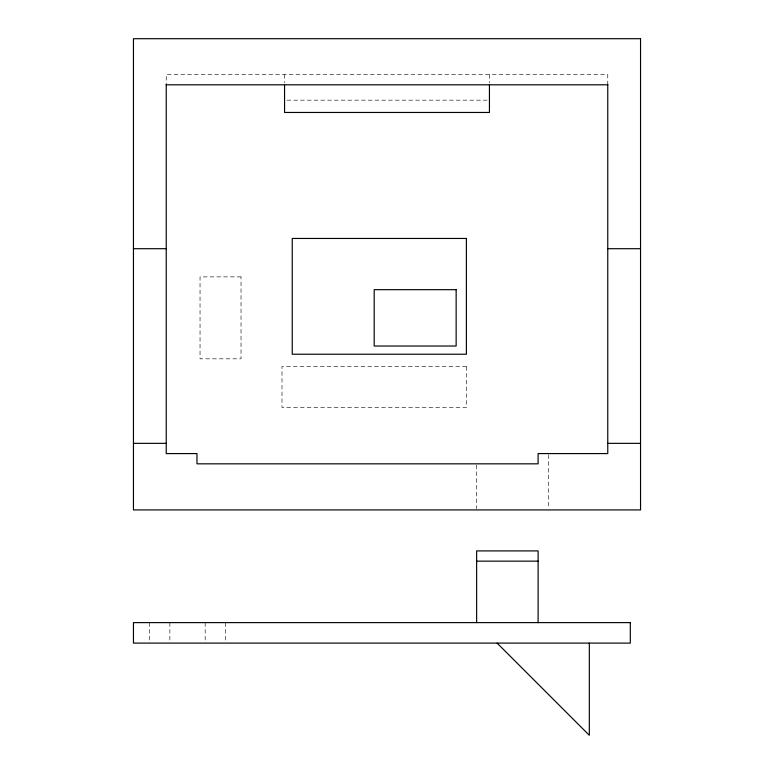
<?xml version="1.0" encoding="UTF-8"?>
<svg xmlns="http://www.w3.org/2000/svg" width="774" height="774" viewBox="0 0 774 774"><rect width="100%" height="100%" fill="white"/><g stroke="black" fill="none" stroke-linecap="round" stroke-linejoin="round"><path stroke-width="0.58" stroke-dasharray="3.87 2.9" d="M286.97 100.165L487.03 100.165M607.764 84.801L607.764 74.556L166.236 74.556L166.236 83.66M548.34 454.783L548.34 508.731M489.439 74.556L489.439 82.847M476.639 465.01L476.639 508.75M284.561 74.556L284.561 82.847M225.66 622.615L225.66 641.898M205.168 622.615L205.168 641.898M169.864 622.615L169.864 641.898M149.372 622.615L149.372 641.898M241.024 276.879L200.04 276.879L200.04 358.826L241.024 358.826L241.024 276.879M466.393 366.508L281.997 366.508L281.997 407.492L466.393 407.492L466.393 366.508"/><path stroke-width="1.16" d="M166.236 84.801L607.764 84.801M133.457 248.706L166.236 248.706M607.764 248.706L640.543 248.706M133.457 443.347L166.236 443.347M607.764 443.347L640.543 443.347M476.639 561.15L538.104 561.15M497.121 643.107L589.324 735.3L589.324 643.107M607.764 84.211L607.764 453.583L538.104 453.583L538.104 463.829L196.973 463.829L196.973 453.583L166.236 453.583L166.236 84.211M538.104 622.615L538.104 550.904L476.639 550.904L476.639 622.615M489.439 85.034L489.439 112.462L284.561 112.462L284.561 85.034M640.543 38.7L133.457 38.7L133.457 509.931L640.543 509.931L640.543 38.7M466.393 238.46L292.243 238.46L292.243 354.221L466.393 354.221L466.393 238.46M456.147 289.679L374.19 289.679L374.19 346.026L456.147 346.026L456.147 289.679M630.297 622.615L133.457 622.615L133.457 643.107L630.297 643.107L630.297 622.615"/></g></svg>
